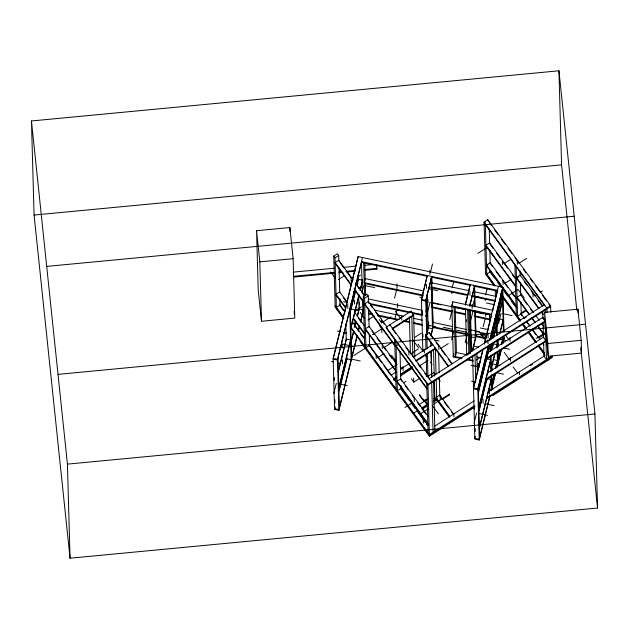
<?xml version="1.0" encoding="UTF-8"?>
<svg xmlns="http://www.w3.org/2000/svg" width="629" height="629" viewBox="0 0 629 629"><rect width="100%" height="100%" fill="white"/><g stroke="black" fill="none" stroke-linecap="round" stroke-linejoin="round"><path stroke-width="0.94" d="M357.138 336.216L338.921 410.391L334.573 409.471L333.142 358.381L358.129 256.616L502.768 287.17L504.01 331.656M338.921 410.391L337.498 359.293L362.477 257.536M361.801 261.177L337.514 360.087L333.166 359.167L358.129 256.616M341.06 347.806L342.003 343.977L353.018 346.304M350.149 312.07L355.44 290.504M356.824 284.874L358.208 279.252L362.556 280.164L360.024 290.48M350.856 310.05L355.692 290.354M357.075 284.733L358.223 280.039M338.182 371.833L346.241 339.015L350.589 339.935L338.85 387.763M338.889 369.813L346.264 339.809M333.787 393.542L336.287 383.368M350.809 327.992L358.868 295.174M350.833 328.786L359.12 295.025M360.275 290.339L362.343 281.894M361.942 292.847L363.554 286.289M365.048 280.196L364.254 283.451L423.246 295.921M338.866 388.549L350.612 340.721M354.135 327.646L355.071 323.825L354.96 319.862M335.013 406.782L334.549 408.685L338.897 409.605L357.115 335.422M338.756 391.56L346.925 358.278M350.66 343.064L353.695 330.697M354.866 325.94L355.802 322.134M357.201 316.434L359.536 306.921M334.573 409.471L335.037 407.576M339.479 389.5L346.949 359.073M351.383 340.997L353.718 331.491M355.118 325.783L356.053 321.977M357.453 316.269L359.56 307.715M358.278 330.665L359.45 325.908M360.614 321.152L363.287 310.286M358.302 331.459L359.474 326.703M360.637 321.946L363.208 311.489M394.564 298.17L396.868 288.797M395.114 317.975L397.19 309.539M422.83 350.518L421.406 299.42L427.272 275.502L421.422 300.214L425.778 301.134L431.643 277.216M430.417 272.451L432.493 264.015M426.721 335.108L425.754 300.34L431.628 276.422L433.051 327.52L431.022 335.8M426.36 317.008L427.036 314.233M427.413 312.707L429.969 302.29M431.785 305.065L432.39 302.628L452.306 306.834M426.871 333.166L428.679 325.814M427.571 331.2L428.703 326.6M432.343 324.871L432.941 322.433L432.508 306.897M430.771 335.925L433.027 326.726M452.196 287.681L453.808 281.124M461.788 358.75L453.281 356.95L451.85 305.851L452.849 301.778L493.002 310.317M449.759 319.674L452.062 310.301M451.622 339.904L453.926 330.532M465.358 304.428L470.233 284.583L465.381 305.214M453.855 353.718L453.257 356.156L461.765 357.956M453.281 356.95L453.879 354.504M474.604 286.289L469.729 306.134L474.581 285.503L475.17 306.677M472.67 306.535L474.738 298.099M465.216 342.774L467.52 333.401M470.083 322.936L472.929 311.363M466.765 354.732L467.095 353.372M470.704 338.669L471.404 335.831M469.03 359.489L469.431 357.862M485.635 294.749L487.247 288.192M472.277 350.927L475.988 335.807M472.528 350.77L476.011 336.601L475.28 310.561M483.198 326.734L485.274 318.305M483.009 349.024L473.433 388.014L477.781 388.934L479.212 440.033L474.864 439.113L472.638 356.384M484.409 343.316L498.42 286.258M482.797 350.77L473.456 388.808L477.804 389.728L488.544 345.981M484.432 344.11L491.666 314.626M492.601 310.82L497.736 289.898M477.781 388.934L488.521 345.187M489.692 340.431L502.768 287.17M490.18 339.322L502.791 287.964M478.425 390.633L479.801 385.011M480.957 380.317L481.649 377.502M485.329 362.501L486.02 359.686M478.417 391.655L489.928 344.763M491.359 338.929L496.281 318.895L494.543 318.526M496.776 316.859L502.398 293.963L500.66 293.594M478.441 392.441L490.18 344.613M491.619 338.764L496.305 319.689M496.8 317.653L502.422 294.757M490.824 347.735L491.76 343.914M493.167 338.19L496.446 324.831L494.709 324.47M496.941 322.803L502.563 299.907L500.826 299.538M490.848 348.521L492.02 343.756M493.655 337.073L496.47 325.625M496.965 323.589L502.587 300.693M491.005 350.4L492.649 343.725L496.996 344.637L496.297 347.499M496.658 327.379L498.773 318.793L503.121 319.705L499.607 334.023M491.265 350.235L492.649 343.725M497.39 325.303L498.789 319.579M474.069 423.183L476.57 413.009M492.436 348.387L493.796 342.836M498.561 323.455L501.054 313.281M478.858 407.498L490.604 359.67L487.121 358.931M478.881 408.292L490.62 360.464M478.512 412.317L486.807 378.556L491.155 379.476L479.408 427.303M479.227 410.297L486.822 379.35M490.982 368.154L492.389 362.43M491.375 367.533L494.889 353.223M497.5 342.608L498.199 339.746M491.398 368.327L495.149 353.066M496.556 347.342L497.02 345.431M497.523 343.395L498.459 339.581M500.094 332.906L503.145 320.499M475.304 436.416L474.84 438.319L479.188 439.239L489.928 395.492M479.432 428.097L491.178 380.27M491.823 383.383L493.93 374.798M495.566 368.114L497.445 360.488L493.089 359.568M497.94 358.451L500.047 349.866M501.455 344.142L503.326 336.507M491.839 384.17L494.418 373.681M495.825 367.957L497.46 361.274M497.964 359.238L500.307 349.7M501.714 343.977L503.585 336.342M491.1 390.735L495.298 373.618M496.698 367.91L501.14 349.842M502.54 344.134L504.175 337.482L503.027 343.025M479.212 440.033L489.952 396.286M491.351 390.578L495.558 373.461M497.193 366.801L501.392 349.685M343.025 317.952L335.171 307.204L333.747 256.105L337.435 253.739L338.685 255.46L338.85 261.287M339.912 299.145L340.069 304.971L336.381 307.337L334.998 257.819L338.685 255.46M338.465 279.543L344.692 275.549M357.358 277.161L360.472 275.164M353.797 291.534L355.354 290.543M358.467 288.546L360.802 287.052M364.671 346.052L363.287 296.542L366.974 294.175L368.232 295.897L368.421 302.691M365.929 347.774L364.545 298.256L368.232 295.897M494.19 285.833L485.541 274L484.094 222.108L487.782 219.749L550.611 305.741L550.792 312.354M485.588 221.958L484.118 222.902L544.635 305.741M354.355 311.339L361.361 306.858M368.012 319.98L374.239 315.986M477.938 253.322L486.5 247.834M379.201 319.563L381.614 322.866L390.955 316.882M372.439 334.793L381.779 328.81L379.366 325.507M548.905 304.169L550.634 306.535L427.987 385.09L386.222 327.929L386.198 327.135L411.099 311.19L413.615 314.626L414.802 357.162M487.994 264.872L486.524 265.815L516.047 306.237M413.615 314.626L392.402 328.212L392.425 329.006L413.63 315.42L412.129 313.352M353.797 355.55L369.616 345.407L369.317 334.73M490.439 271.775L486.752 274.134L485.368 224.624M504.12 263.645L511.125 259.156M383.887 347.617L391.67 342.632M518.917 263.323L526.701 258.338M377.809 357.579L384.036 353.592M398.306 344.59L396.097 346.005L426.863 388.124M414.448 337.569L421.367 333.142M504.678 283.451L510.905 279.465M425.99 349.111L425.589 334.722L429.277 332.364L452.196 363.727M427.091 334.573L425.613 335.516L432.485 344.928M518.689 276.831L516.48 278.246L538.479 308.359M410.493 353.93L418.277 348.946M388.525 369.954L397.088 364.466M508.727 295.457L517.29 289.969M413.45 357.02L432.815 344.613M391.293 375.081L396.191 371.943M400.264 369.333L409.243 363.586M415.966 360.456L435.331 348.057L436.054 374.09M415.989 361.25L435.347 348.843M393.809 378.516L396.254 376.952M400.335 374.334L411.751 367.022M440.457 348.623L448.241 343.638M403.991 372.266L412.553 366.778M393.833 379.311L396.278 377.738M400.358 375.128L411.775 367.816M393.848 380.105L396.301 378.532M400.374 375.922L412.616 368.083M419.433 365.936L427.995 360.448M534.634 295.882L536.969 294.38M540.083 292.391L542.418 290.897M403.7 382.825L406.035 381.331M521.103 313.132L525.773 310.136M411.319 378.752L413.78 382.125L420.007 378.139M526.575 310.435L517.541 316.269L516.157 266.759M427.288 376.685L433.861 372.47M544.407 304.664L429.143 378.493L429.167 379.287M467.858 354.497L470.327 352.916M523.847 318.636L526.316 317.055M474.926 407.034L429.418 436.188L427.964 384.295L550.611 305.741M476.295 359.985L481.224 356.824M487.805 352.617L542.882 317.331L544.895 320.082M404.982 407.513L412.766 402.529M477.159 364.482L480.446 362.375M486.201 358.687L545.398 320.774M477.183 365.268L479.652 363.688M486.225 359.481L545.422 321.561M418.89 404.738L427.767 399.053M436.101 397.497L439.797 395.138L439.309 377.659M421.406 408.182L427.052 404.565M433.507 400.429L436.73 398.361M422.232 408.457L427.075 405.351M433.53 401.216L436.754 399.156M422.256 409.251L427.099 406.145M433.554 402.01L436.778 399.942L436.219 379.916M433.57 404.188L441.259 399.266M441.865 398.928L449.649 393.943M536.238 338.426L545.453 332.521M442.667 399.226L449.672 394.737M420.557 413.788L428.341 408.803M539.509 337.592L545.736 333.606M487.53 372.942L543.44 337.136L545.948 340.572L485.934 379.02M485.132 380.341L545.972 341.366L544.966 339.99M424.929 422.067L426.486 421.076M434.663 426.163L474.187 400.846M481.594 396.105L483.237 395.051M488.183 391.883L544.989 355.495M530.145 365.811L532.621 364.222M474.227 405.87L429.371 434.6L350.715 326.954M479.99 402.183L481.633 401.121M486.579 397.96L552.018 356.045L552.058 357.626L493.042 395.429L493.018 394.642M474.911 406.24L429.395 435.394L350.738 327.748M480.013 402.969L481.657 401.915M486.602 398.755L552.034 356.84M31.45 120.972L558.945 70.794L594.924 413.953L597.55 508.028L70.055 558.206L34.076 215.047L31.45 120.972L67.429 464.131L70.055 558.206M34.076 215.047L561.571 164.869L558.945 70.794M256.561 230.717L289.875 227.549L293.138 258.684L294.797 318.101L261.483 321.27L258.22 290.134L256.561 230.717L259.824 261.861L261.483 321.27M46.695 266.405L574.191 216.234M259.824 261.861L293.138 258.684M293.051 272.153L334.699 268.19M343.41 267.356L356.006 266.161M364.718 265.336L373.437 264.502M334.164 272.436L293.491 276.304L293.507 277.09L334.188 273.222M339.007 271.972L341.909 271.697M345.785 271.327L355.471 270.407M364.183 269.574L376.779 268.379L376.802 269.173L364.207 270.368M339.031 272.766L342.899 272.396M346.776 272.027L355.495 271.201M544.604 312.354L577.917 309.185L581.18 340.32L581.542 353.081L548.229 356.25L544.958 325.114L544.604 312.354L547.867 343.497L548.37 359.992M58.017 374.365L585.513 324.187M547.867 343.497L581.18 340.32M67.429 464.131L594.924 413.953M361.502 262.395L427.555 276.351M431.384 277.161L470.634 285.456M473.511 286.061L497.437 291.117L497.421 290.323L361.478 261.609L362.343 292.493M431.832 282.822L468.825 290.637M474.793 291.895L495.597 296.29M430.834 286.887L467.827 294.702M473.794 295.968L495.542 300.56M471.813 295.748L480.996 297.682M430.857 287.681L467.842 295.496M473.818 296.754L495.566 301.354M428.357 288.703L437.54 290.645M486.414 303.021L493.757 304.57M423.278 290.857L365.229 278.592L364.23 282.665L423.231 295.127M356.179 282.673L358.011 283.058M502.893 313.667L512.069 315.609M363.782 285.346L374.656 287.65M419.787 297.179L422.507 297.753M421.406 299.42L425.754 300.34M451.85 305.851L491.548 314.241L491.571 315.035L451.874 306.645L452.849 301.778M455.152 307.432L465.586 309.641M475.343 311.701L489.527 314.697M430.834 302.722L440.929 304.861M474.706 311.992L483.882 313.934M431.392 306.693L452.251 311.103M455.097 311.701L465.531 313.91M474.345 315.774L489.472 318.966M431.408 307.487L452.275 311.898M455.121 312.495L465.554 314.697M474.368 316.56L489.496 319.76M368.641 299.003L421.925 310.262M425.731 311.064L427.634 311.465M368.586 303.272L422.83 314.728M425.684 315.333L427.586 315.734M370.512 304.467L409.526 312.707M412.38 313.313L421.902 315.326M425.707 316.128L427.61 316.529M480.289 327.953L488.552 329.698M343.505 301.692L347.177 302.47M350.848 303.241L352.68 303.634M468.495 329.415L479.51 331.742M374.412 310.066L403.134 316.135M413.662 318.36L422.279 320.177M432.807 322.402L452.911 326.648M455.789 327.253L466.317 329.478M475.894 331.507L487.381 333.928M480.454 333.889L486.877 335.249M363.381 309.877L359.033 308.957L358.679 296.338M501.934 339.149L503.672 339.511L503.593 336.601M443.28 327.3L452.337 329.211M456.874 330.17L466.844 332.277M480.8 335.226L486.233 336.373M499.528 339.18L505.952 340.541M426.376 324.8L435.559 326.734M349.661 308.737L358.837 310.679M489.944 338.378L491.784 338.764M497.295 339.927L499.127 340.32M368.625 313.124L372.454 313.934M377.243 314.948L399.266 319.595M404.046 320.609L409.794 321.82M413.623 322.63L422.24 324.454M427.028 325.46L428.939 325.869M432.768 326.671L452.872 330.925M455.742 331.53L466.278 333.755M474.887 335.572L486.382 338.001M368.649 313.918L372.478 314.728M378.226 315.939L397.371 319.98M403.11 321.199L409.817 322.614M413.646 323.424L422.263 325.24M427.044 326.254L428.962 326.655M432.791 327.465L452.896 331.711M455.766 332.324L466.293 334.549M474.911 336.366L485.446 338.591M471.137 336.924L475.485 337.844L474.73 310.655M503.176 347.908L509.6 349.268M473.22 346.052L478.732 347.216M434.356 339.982L438.948 340.949M352.319 323.243L355.071 323.825M455.199 352.287L467.489 354.882M476.939 356.879L480.721 357.681M337.506 331.176L340.265 331.758M343.937 332.537L346.689 333.118M490.651 363.531L499.827 365.473M422.806 349.724L424.551 350.094M467.433 359.151L473.102 360.354M466.514 359.749L473.126 361.14M471.105 365.347L479.369 367.092M496.139 372.643L503.483 374.2M471.546 381.19L475.225 381.968M351.061 359.049L360.244 360.983M491.351 388.683L493.191 389.068M498.695 390.232L500.535 390.625M488.819 388.824L491.43 389.375L491.052 375.788M333.142 358.381L337.498 359.293M331.538 361.455L333.37 361.848M337.962 362.815L340.721 363.397M484.951 403.716L494.135 405.65M338.119 383.753L347.302 385.695M478.41 413.395L487.585 415.337M488.639 221.691L487.782 219.749M489.535 222.91L491.265 225.276M494.716 230.01L498.176 234.743M501.635 239.476L505.095 244.209M507.98 248.156L512.014 253.676M514.892 257.623L518.933 263.142M523.54 269.456L525.844 272.609M530.459 278.922L532.763 282.075M535.649 286.022L539.682 291.541M542.56 295.488L546.601 301.008M484.094 222.108L546.923 308.1L547.049 312.778M542.725 306.001L520.144 275.093L516.456 277.452L539.037 308.359M524.216 281.43L527.118 285.393M531.167 290.944L534.642 295.693M538.117 300.45L541.593 305.207M541.357 311.528L543.094 313.91M541.372 312.322L543.11 314.697M515.694 278.521L489.637 242.857L485.95 245.224L515.473 285.637M493.128 248.408L489.653 243.651L489.252 229.058M496.603 253.157L500.079 257.914M503.554 262.67L507.603 268.213M512.242 274.558L514.553 277.727M542.906 318.125L544.415 320.185M487.278 247.339L490.133 251.246M491.273 252.811L493.561 255.94M518.068 289.474L524.35 298.075M485.965 246.01L515.497 286.431M533.439 312.33L520.694 294.899L517.007 297.258L529.744 314.697M535.751 315.499L539.226 320.255M541.545 323.424L543.857 326.593M523.611 299.648L527.086 304.405M530.562 309.161L532.881 312.33M532.063 317.865L535.538 322.614M537.85 325.791L543.645 333.716M517.03 298.052L529.193 314.697M531.505 317.865L534.98 322.614M537.3 325.791L543.668 334.502M516.244 298.327L490.188 262.663L486.5 265.029L516.032 305.442M492.523 266.625L490.211 263.457L489.842 250.413M495.998 271.382L500.055 276.925M502.948 280.888L507.579 287.233M511.636 292.776L514.53 296.739M489.763 270.84L516.857 307.919M520.891 313.446L524.35 318.18M526.654 321.333L530.113 326.066M532.417 329.219L539.91 339.479M542.796 343.426L543.943 344.999M489.787 271.634L494.394 277.947M497.854 282.68L501.313 287.414M504.772 292.147L507.65 296.094M511.691 301.613L515.143 306.347M520.914 314.233L522.062 315.813M526.677 322.127L528.981 325.279M532.441 330.013L535.9 334.746M485.494 272.42L495.298 285.825M502.791 296.086L520.655 320.538M522.966 323.699L526.426 328.432M528.73 331.585L536.222 341.838M538.526 344.999L544.289 352.885M485.517 273.206L494.74 285.833M502.815 296.872L520.104 320.546M522.408 323.699L525.868 328.432M528.171 331.585L536.246 342.632M538.55 345.785L544.313 353.679M502.83 297.666L520.128 321.333M522.432 324.493L525.317 328.432M528.195 332.379L535.688 342.64M537.999 345.793L544.337 354.473M505.401 334.966L508.877 339.715M504.222 352.397L509.427 359.521M513.075 366.888L517.706 373.217M481.68 334.982L486.885 342.113M432.736 337.859L429.3 333.158L429.277 332.364M436.172 342.561L439.042 346.485M441.33 349.622L445.34 355.11M448.21 359.033L451.646 363.735M425.589 334.722L448.508 366.094M434.781 348.065L447.958 366.102M395.397 311.386L400.602 318.51M418.033 344.22L423.246 351.352M425.346 355.259L426.493 356.824M430.346 362.1L432.06 364.45M412.726 339.841L418.513 347.758M434.442 373.264L435.598 374.853M437.91 378.021L440.229 381.182M392.197 328.7L395.633 333.394M399.069 338.095L401.923 342.011M405.933 347.491L408.221 350.62M417.947 363.932L420.809 367.847M424.811 373.327L427.099 376.464M439.278 394.43L453.603 414.031M439.301 395.224L442.163 399.14M444.459 402.277L448.469 407.765M451.331 411.688L452.479 413.261M353.254 279.968L338.819 260.209L335.131 262.576L351.297 284.701M355.566 283.129L364.804 295.772M339.998 262.584L344.039 268.119M346.925 272.066L350.966 277.601M355.589 283.923L357.893 287.083M362.516 293.405L364.246 295.772M387.165 327.143L368.39 301.44L364.702 303.807L394.863 345.077M370.685 305.348L372.392 307.683M375.812 312.361L378.658 316.253M382.636 321.702L384.343 324.037M386.198 327.135L427.964 384.295M333.747 256.105L334.998 257.819M363.287 296.542L364.545 298.256M436.164 397.575L449.908 416.398M436.18 398.369L449.358 416.406M436.204 399.163L449.381 417.2M354.182 288.648L363.42 301.291M433.884 398.165L434.891 399.541L434.348 380.12M335.155 263.37L351.32 285.495M354.206 289.442L363.444 302.085M396.113 346.799L426.887 388.911M364.726 304.601L394.878 345.871M432.61 405.964L438.397 413.882M400.272 366.44L402.01 368.814M330.626 271.94L335.194 278.191M360.173 312.377L364.741 318.628M391.584 355.369L395.586 360.842M400.296 367.234L401.451 368.814M423.616 399.203L427.61 404.675M419.441 394.525L424.646 401.656M395.83 363.004L369.089 326.396L365.402 328.763L395.555 370.033M419.464 395.319L424.095 401.656M371.951 331.082L374.231 334.196M377.078 338.095L379.924 341.987M383.902 347.436L386.182 350.55M389.029 354.449L391.867 358.341M347.79 302.966L339.707 291.903L336.02 294.262L345.832 307.699M350.101 306.126L351.257 307.707M354.717 312.448L364.529 325.877M343.19 297.438L346.658 302.172M358.2 317.975L361.667 322.716M365.418 329.549L395.578 370.827M428.121 416.335L400.767 378.902L397.08 381.26L427.846 423.372M401.931 381.253L400.791 379.688L400.005 351.517M405.351 385.931L408.197 389.831M412.184 395.287L413.898 397.63M417.318 402.308L420.164 406.208M422.444 409.33L425.864 414.008M353.341 317.967L364.309 332.985M336.043 295.056L345.856 308.485M353.356 318.761L364.333 333.771M397.103 382.055L427.869 424.166M339.393 304.043L345.164 311.945M352.098 321.435L364.222 338.032M368.846 344.354L395.987 381.496M400.602 387.818L428.011 425.33M339.401 304.813L343.458 310.364M355.008 326.176L357.893 330.131M360.205 333.291L363.672 338.032M368.869 345.14L371.755 349.095M372.03 349.48L378.682 358.577M378.941 358.939L381.827 362.878M383.879 365.693L388.738 372.337M389.076 372.808L390.813 375.175M393.919 379.429L395.067 381.009M400.256 388.101L409.471 400.712M411.02 402.843L414.653 407.804M417.939 412.302L425.228 422.279M426.171 423.576L427.319 425.149M335.123 305.615L343.788 317.472M335.147 306.409L343.811 318.266M429.418 436.188L360.299 341.594L360.283 340.808M580.929 347.239L581.542 353.081M561.571 164.869L576.801 310.128M580.889 349.126L597.55 508.028M294.081 311.292L294.388 314.209M577.917 309.185L578.027 313.116M545.099 310.073L545.178 312.99M545.532 325.61L546.483 359.591L543.967 356.148L543.59 342.561M542.725 311.489L542.913 318.29M543.047 323.141L543.464 337.93M532.967 292.917L533.077 296.88M520.034 271.193L520.167 276.045M520.364 282.846L520.718 295.685M520.906 302.258L521.229 313.91M517.25 260.359L517.36 264.322M519.326 371.637L519.42 374.805M514.899 265.037L516.283 314.555M509.922 337.341L510.033 341.303M510.473 357.146L510.591 361.109M502.453 260.681L502.563 264.644M503.011 280.487L503.121 284.45M502.288 290L503.459 331.75M498.671 315.294L498.805 320.145M498.176 317.331L498.333 323.157M498.475 342.978L498.569 346.147M496.666 312.896L497.295 335.226M497.429 340.085L497.618 346.878M497.751 351.729L498.05 362.414M496.171 314.932L496.737 335.32M496.871 340.171L497.091 347.939M497.201 351.823L497.555 364.443M495.267 290.661L495.51 299.396M492.358 343.182L492.436 346.099M492.358 367.91L492.421 370.284M490.549 337.828L490.604 339.77M490.738 344.621L490.903 350.447M491.037 355.306L491.469 370.835M491.579 374.719L491.933 387.338M489.393 314.571L489.669 324.281M490.18 344.716L490.376 351.517M490.51 356.368L490.942 371.904M488.002 334.03L488.112 337.993M487.931 339.731L488.041 343.693M489.338 390.035L489.448 393.998M485.218 298.209L485.289 300.583M485.643 313.258L485.73 316.426M486.807 378.752L486.862 380.694M483.009 399.36L483.119 403.323M478.307 387.692L479.691 437.202M476.861 353.781L477.403 373.201M474.101 288.326L474.62 306.771M475.021 354.968L475.752 381.182M472.104 304.444L472.214 308.407M474.494 406.192L474.581 409.102M475.123 428.522L475.202 431.431M469.871 291.4L469.981 295.355M470.185 302.942L470.288 306.04M470.406 310.71L471.561 351.674M469.839 310.018L471.003 351.768M468.754 309.79L469.973 353.474M467.646 309.979L468.864 353.663M466.341 319.689L466.396 321.623M466.962 342.019L467.017 343.961M465.491 309.098L466.742 355.149M455.16 306.921L456.434 352.547L455.435 356.619L454.052 307.101M451.803 291.935L451.85 293.523M453.871 413.56L453.957 416.736M438.79 345.659L438.9 349.622M440.198 395.971L440.308 399.926M438.602 352.421L439.168 372.808M431.667 276.799L431.856 283.608M431.966 287.477L432.398 303.013M433.507 350.031L434.238 376.244M431.148 279.252L432.532 328.763L428.176 327.843L427.233 293.869M430.613 278.93L430.668 280.872M433.523 381.544L434.906 431.062M429.851 270.368L429.961 274.323M431.132 351.446L431.832 376.685M430.747 341.673L430.881 346.524M431.014 351.383L431.753 377.589M433.106 433.821L431.651 381.937L389.886 324.768L389.909 325.563M427.948 299.601L428.027 302.51M428.569 321.93L428.656 324.839M426.415 284.355L426.525 288.318M426.273 299.097L427.248 334.046M426.871 337.238L427.193 348.891M427.327 353.742L427.979 377.046M426.124 353.962L426.753 376.291M426.729 383.368L428.113 432.886M424.292 348.969L424.402 352.932M425.691 399.273L425.802 403.236M422.279 310.797L422.389 314.681M422.932 334.101L423.01 337.01M423.262 419.111L423.372 423.065M417.389 411.555L417.349 410.745L413.662 413.104L413.685 413.898M414.857 407.325L414.881 408.119M413.67 378.163L413.78 382.125M414.212 397.575L414.322 401.53M411.791 316.599L412.899 356.407M411.099 311.19L411.122 311.976M409.385 317.047L410.391 352.963M408.826 350.966L408.936 354.929M401.648 316.135L401.758 320.098M403.055 366.44L403.165 370.402M400.948 385.491L401.035 388.408L397.347 390.766L395.963 341.256M396.985 283.899L397.096 287.862M397.536 303.705L397.646 307.667M394.705 339.534L396.089 389.052M381.504 318.903L381.614 322.866M381.779 328.81L381.889 332.765M382.22 344.653L382.33 348.615M376.142 354.614L376.252 358.577M368.618 309.492L369.105 327.19M364.789 262.67L365.252 279.386M365.355 283.058L365.708 295.677M363.68 262.859L364.6 295.866M362.548 279.779L362.626 282.688M363.169 302.109L363.248 305.018M362.532 299.286L362.909 312.699M359.403 302.069L359.481 304.979M358.082 274.975L358.223 279.834M354.41 300.057L354.52 304.019M351.021 277.185L351.131 281.147M350.259 308.186L351.642 357.704M349.763 310.223L351.139 359.741L346.791 358.821L346.713 355.904M347.711 304.389L347.821 308.352M345.816 323.872L346.28 340.375M342.003 343.977L342.113 347.939M342.443 359.819L342.553 363.782M339.039 268.08L339.731 292.697M338.017 358.05L339.401 407.568M334.235 377.518L334.321 380.435M334.856 399.847L334.942 402.764M289.875 227.549L289.985 231.448M376.802 269.173L376.425 265.061L376.802 269.173"/></g></svg>
